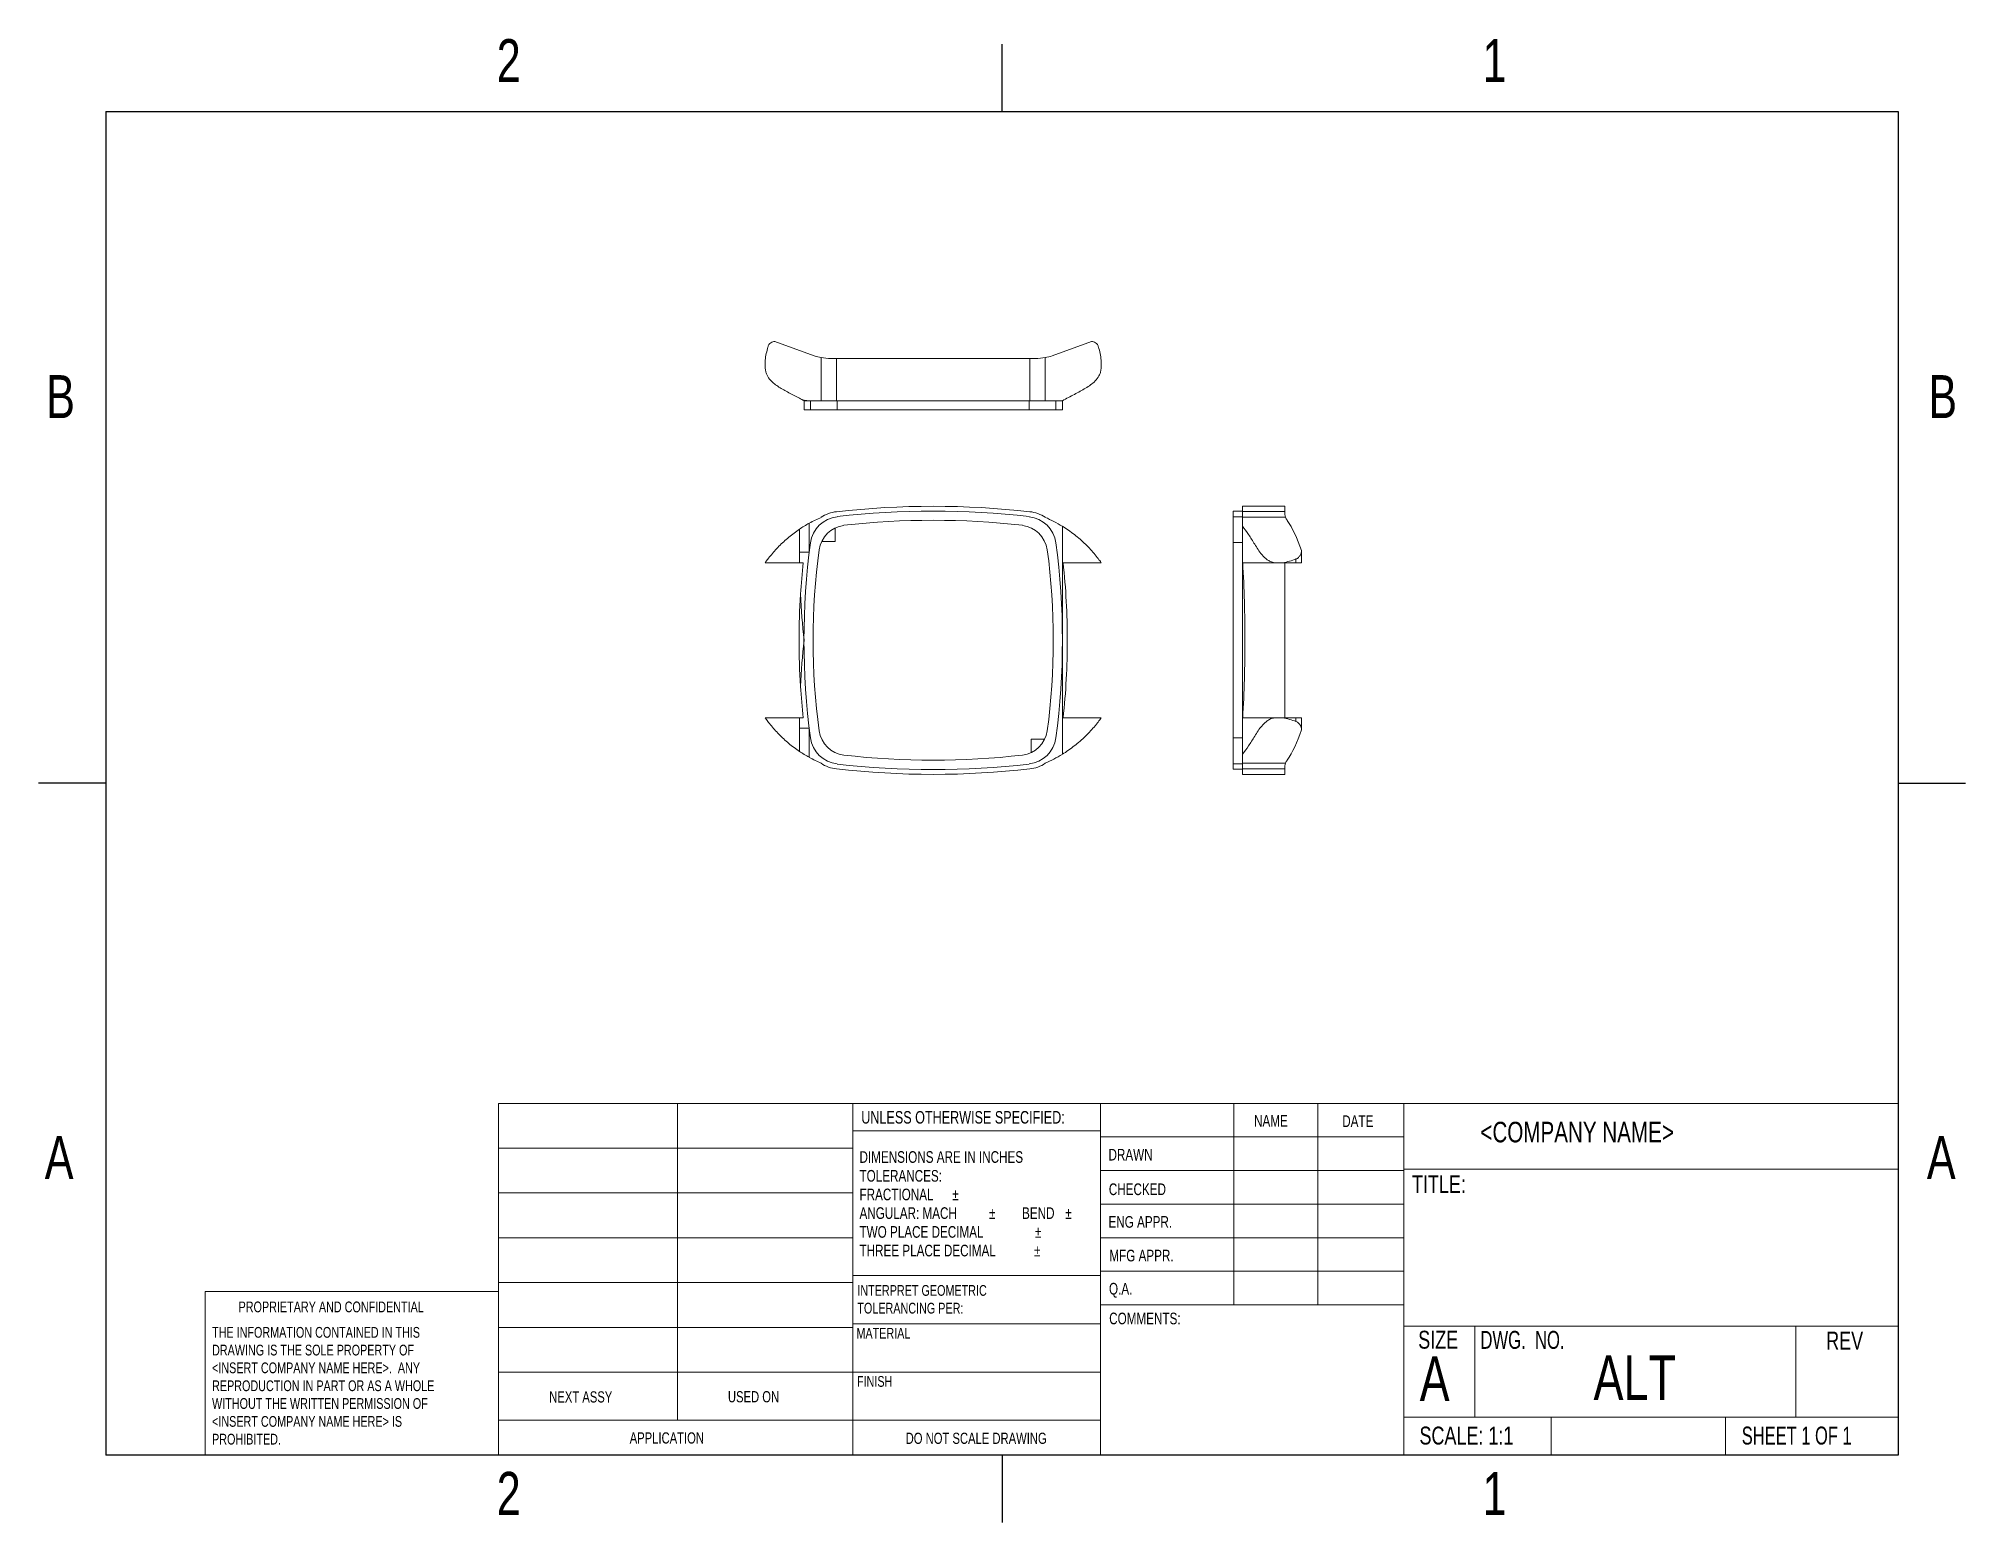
# Model space of a CAD drawing. Header units: inches. Extents: x 0.1 to 10.9, y 0.1 to 8.4.
import ezdxf

# ---------------------------------------------------------------- set-up
doc = ezdxf.new("R2010")
doc.units = ezdxf.units.IN
doc.header["$MEASUREMENT"] = 0
doc.styles.add('SLDTEXTSTYLE0', font='TXT', dxfattribs={"width": 0.75})
doc.styles.add('SLDTEXTSTYLE1', font='TXT', dxfattribs={"width": 0.694444})
doc.styles.add('SLDTEXTSTYLE2', font='TXT', dxfattribs={"width": 0.6875})

# ---------------------------------------------------------------- blocks, each defined once
blk = doc.blocks.new('SW_NOTE_0')
at = {"color": 0, "linetype": 'Continuous', "lineweight": 0, "char_height": 0.06, "attachment_point": 1, "style": 'SLDTEXTSTYLE0'}
for s, insert in [('INTERPRET GEOMETRIC', (0, 0.077)), ('TOLERANCING PER:', (0, -0.022))]:
    blk.add_mtext(s, dxfattribs=dict(at, insert=insert))
blk = doc.blocks.new('SW_NOTE_1')
at = {"color": 0, "linetype": 'Continuous', "lineweight": 0, "char_height": 0.065, "attachment_point": 1, "style": 'SLDTEXTSTYLE0'}
for s, insert in [('DIMENSIONS ARE IN INCHES', (0, 0.084)), ('TOLERANCES:', (0, -0.021)), ('FRACTIONAL', (0, -0.125)), ('%%p', (0.518, -0.125)), ('ANGULAR: MACH', (0, -0.229)), ('%%p', (0.723, -0.229)), ('BEND', (0.907, -0.229)), ('%%p', (1.148, -0.229)), ('TWO PLACE DECIMAL', (0, -0.334)), ('%%p', (0.979, -0.334)), ('THREE PLACE DECIMAL', (0, -0.438)), ('%%p', (0.974, -0.438))]:
    blk.add_mtext(s, dxfattribs=dict(at, insert=insert))
blk = doc.blocks.new('SW_NOTE_2')
at = {"color": 0, "linetype": 'Continuous', "lineweight": 0, "char_height": 0.06, "attachment_point": 1, "style": 'SLDTEXTSTYLE0'}
for s, insert in [('THE INFORMATION CONTAINED IN THIS', (0, 0.077)), ('DRAWING IS THE SOLE PROPERTY OF', (0, -0.022)), ('<INSERT COMPANY NAME HERE>.  ANY', (0, -0.121)), ('WITHOUT THE WRITTEN PERMISSION OF', (0, -0.32)), ('REPRODUCTION IN PART OR AS A WHOLE', (0, -0.221)), ('<INSERT COMPANY NAME HERE> IS', (0, -0.42)), ('PROHIBITED.', (0, -0.519))]:
    blk.add_mtext(s, dxfattribs=dict(at, insert=insert))

msp = doc.modelspace()

# ---------------------------------------------------------------- linework, layer by layer
at = {"color": 7, "linetype": 'Continuous'}
for p, q in [((5.5, 8), (5.5, 8.375)), ((0.5, 8), (0.5, 0.5)), ((0.5, 8), (10.5, 8)), ((10.5, 8), (10.5, 0.5)), ((0.5, 4.25), (0.125, 4.25)), ((10.5, 4.25), (10.875, 4.25)), ((10.5, 0.5), (0.5, 0.5)), ((5.5, 0.5), (5.5, 0.125))]:
    msp.add_line(p, q, dxfattribs=at)
at = {"color": 7, "linetype": 'Continuous', "lineweight": 15}
for p, q in [((4.233, 6.715), (4.453, 6.635)), ((5.779, 6.635), (5.999, 6.715)), ((4.179, 6.564), (4.179, 6.612)), ((4.491, 6.626), (4.491, 6.385)), ((4.546, 6.621), (4.577, 6.621)), ((4.577, 6.621), (4.577, 6.385)), ((4.577, 6.621), (5.655, 6.621)), ((5.655, 6.385), (5.655, 6.621)), ((5.655, 6.621), (5.686, 6.621)), ((5.741, 6.385), (5.741, 6.626)), ((6.053, 6.612), (6.053, 6.564)), ((4.396, 6.385), (4.396, 6.334)), ((4.425, 6.385), (4.396, 6.385)), ((4.425, 6.385), (4.491, 6.385)), ((4.432, 6.334), (4.432, 6.385)), ((4.577, 6.385), (4.491, 6.385)), ((4.577, 6.385), (5.655, 6.385)), ((4.58, 6.334), (4.58, 6.385)), ((5.652, 6.334), (5.652, 6.385)), ((5.741, 6.385), (5.655, 6.385)), ((5.741, 6.385), (5.837, 6.385)), ((5.8, 6.334), (5.8, 6.385)), ((5.837, 6.334), (5.837, 6.385)), ((4.432, 6.334), (4.396, 6.334)), ((4.58, 6.334), (4.432, 6.334)), ((5.652, 6.334), (4.58, 6.334)), ((5.8, 6.334), (5.652, 6.334)), ((5.837, 6.334), (5.8, 6.334)), ((4.425, 5.702), (4.425, 5.539)), ((6.841, 5.769), (6.789, 5.769)), ((6.789, 5.738), (6.789, 5.769)), ((6.789, 5.738), (6.841, 5.738)), ((6.789, 5.593), (6.789, 5.738)), ((7.077, 5.796), (6.841, 5.796)), ((6.841, 5.796), (6.841, 5.766)), ((6.841, 5.766), (7.077, 5.766)), ((6.841, 5.735), (6.841, 5.766)), ((6.841, 5.735), (6.841, 5.685)), ((6.841, 5.735), (7.082, 5.735)), ((7.077, 5.796), (7.077, 5.766)), ((7.077, 5.766), (7.077, 5.76)), ((4.37, 5.539), (4.37, 5.668)), ((4.493, 5.599), (4.57, 5.599)), ((4.57, 5.599), (4.57, 5.676)), ((5.837, 5.685), (5.837, 5.048)), ((6.789, 4.504), (6.789, 5.593)), ((6.789, 5.593), (6.841, 5.593)), ((6.841, 5.685), (6.841, 5.048)), ((4.37, 5.539), (4.425, 5.539)), ((7.14, 5.502), (7.14, 5.481)), ((7.171, 5.549), (7.171, 5.481)), ((7.067, 5.481), (7.019, 5.481)), ((7.077, 4.615), (7.077, 5.481)), ((7.14, 5.481), (7.171, 5.481)), ((7.149, 5.481), (7.141, 5.481)), ((7.149, 5.481), (7.171, 5.481)), ((7.149, 5.481), (7.149, 5.481)), ((7.171, 5.481), (7.171, 5.481)), ((5.837, 5.048), (5.837, 4.412)), ((6.841, 5.048), (6.841, 4.412)), ((4.37, 4.557), (4.425, 4.557)), ((4.37, 4.428), (4.37, 4.557)), ((4.425, 4.557), (4.425, 4.395)), ((7.019, 4.615), (7.067, 4.615)), ((7.14, 4.615), (7.14, 4.595)), ((7.171, 4.615), (7.14, 4.615)), ((7.171, 4.615), (7.141, 4.615)), ((7.171, 4.615), (7.171, 4.548)), ((7.171, 4.615), (7.171, 4.615)), ((5.739, 4.497), (5.662, 4.497)), ((5.662, 4.497), (5.662, 4.421)), ((6.789, 4.504), (6.841, 4.504)), ((6.789, 4.358), (6.789, 4.504)), ((6.841, 4.412), (6.841, 4.362)), ((6.789, 4.358), (6.841, 4.358)), ((6.789, 4.328), (6.789, 4.358)), ((6.789, 4.328), (6.841, 4.328)), ((7.082, 4.362), (6.841, 4.362)), ((6.841, 4.331), (6.841, 4.362)), ((7.077, 4.331), (6.841, 4.331)), ((6.841, 4.3), (6.841, 4.331)), ((6.841, 4.3), (7.077, 4.3)), ((7.077, 4.337), (7.077, 4.331)), ((7.077, 4.3), (7.077, 4.331))]:
    msp.add_line(p, q, dxfattribs=at)
at = {"color": 7, "linetype": 'Continuous', "lineweight": 0}
for p, q in [((2.691, 0.5), (2.691, 2.464)), ((2.691, 2.464), (10.5, 2.464)), ((3.689, 2.464), (3.689, 0.696)), ((4.668, 0.5), (4.668, 2.464)), ((6.05, 2.464), (6.05, 0.5)), ((6.794, 2.464), (6.794, 1.339)), ((7.262, 2.464), (7.262, 1.339)), ((7.741, 2.464), (7.741, 0.5)), ((10.5, 2.464), (10.5, 0.5)), ((6.05, 2.31), (4.668, 2.31)), ((6.05, 2.277), (7.741, 2.277)), ((2.691, 2.214), (4.668, 2.214)), ((6.05, 2.089), (7.741, 2.089)), ((7.741, 2.097), (10.5, 2.097)), ((2.691, 1.964), (4.668, 1.964)), ((6.05, 1.902), (7.741, 1.902)), ((2.691, 1.714), (4.668, 1.714)), ((7.741, 1.714), (6.05, 1.714)), ((7.741, 1.527), (6.05, 1.527)), ((2.691, 1.414), (1.054, 1.414)), ((1.054, 0.5), (1.054, 1.414)), ((2.691, 1.464), (4.668, 1.464)), ((4.668, 1.504), (6.05, 1.504)), ((7.741, 1.339), (6.05, 1.339)), ((2.691, 1.214), (4.668, 1.214)), ((4.668, 1.234), (6.05, 1.234)), ((7.741, 1.22), (10.5, 1.22)), ((8.137, 1.22), (8.137, 0.713)), ((9.928, 1.22), (9.928, 0.713)), ((2.691, 0.964), (4.668, 0.964)), ((4.668, 0.964), (6.05, 0.964)), ((2.691, 0.696), (6.05, 0.696)), ((7.741, 0.713), (10.5, 0.713)), ((8.564, 0.713), (8.564, 0.5)), ((9.536, 0.713), (9.536, 0.5)), ((10.5, 0.5), (1.054, 0.5))]:
    msp.add_line(p, q, dxfattribs=at)
at = {"color": 7, "linetype": 'Continuous', "lineweight": 15}
for centre, radius, start, end in [((4.789, 5.048), 0.748, 113.4521, 119.1073), ((4.599, 5.57), 0.169, 96.4906, 172.422), ((4.599, 5.57), 0.197, 96.4906, 123.3941), ((5.116, 1.029), 4.767, 83.5094, 96.4906), ((5.116, 1.029), 4.74, 83.5094, 96.4906), ((5.116, 1.314), 4.404, 83.5094, 96.4906), ((5.633, 5.57), 0.169, 7.578, 83.5094), ((5.633, 5.57), 0.197, 56.6059, 83.5094), ((5.443, 5.048), 0.748, 58.2872, 66.5479), ((8.522, 5.048), 4.127, 172.422, 187.578), ((4.636, 5.533), 0.157, 96.4906, 172.422), ((5.596, 5.533), 0.157, 7.578, 83.5094), ((1.71, 5.048), 4.127, 352.422, 7.578), ((8.281, 5.048), 3.835, 172.422, 187.578), ((1.951, 5.048), 3.835, 352.422, 7.578), ((4.636, 4.563), 0.157, 187.578, 263.5094), ((5.596, 4.563), 0.157, 276.4906, 352.422), ((4.599, 4.526), 0.169, 187.578, 263.5094), ((5.633, 4.526), 0.169, 276.4906, 352.422), ((5.443, 5.048), 0.748, 293.4521, 301.7128), ((4.789, 5.048), 0.748, 240.8927, 246.5479), ((4.599, 4.526), 0.197, 236.6059, 263.5094), ((5.116, 9.067), 4.767, 263.5094, 276.4906), ((5.116, 9.067), 4.74, 263.5094, 276.4906), ((5.116, 8.783), 4.404, 263.5094, 276.4906), ((5.633, 4.526), 0.197, 276.4906, 303.3941)]:
    msp.add_arc(centre, radius, start, end, dxfattribs=at)
for start_param, end_param in [(5.445322, 5.818003), (3.606775, 3.979456)]:
    msp.add_ellipse((6.968, 5.048), major_axis=(0, 0.748), ratio=0.364441, start_param=start_param, end_param=end_param, dxfattribs=at)
for points, knots in [([(4.179, 6.612), (4.18, 6.624), (4.182, 6.637), (4.188, 6.661), (4.191, 6.673), (4.194, 6.684)], [0, 0, 0, 0, 0.5, 0.5, 1, 1, 1, 1]), ([(4.194, 6.684), (4.195, 6.69), (4.197, 6.695), (4.203, 6.703), (4.206, 6.706), (4.213, 6.711), (4.217, 6.713), (4.225, 6.715), (4.229, 6.716), (4.233, 6.715)], [0, 0, 0, 0, 0.25, 0.25, 0.5, 0.5, 0.75, 0.75, 1, 1, 1, 1]), ([(5.999, 6.715), (6.003, 6.716), (6.007, 6.715), (6.015, 6.713), (6.019, 6.711), (6.026, 6.706), (6.029, 6.703), (6.035, 6.695), (6.037, 6.69), (6.038, 6.684)], [0, 0, 0, 0, 0.25, 0.25, 0.5, 0.5, 0.75, 0.75, 1, 1, 1, 1]), ([(6.038, 6.684), (6.042, 6.673), (6.045, 6.661), (6.05, 6.637), (6.052, 6.624), (6.053, 6.612)], [0, 0, 0, 0, 0.5, 0.5, 1, 1, 1, 1]), ([(4.37, 6.399), (4.35, 6.409), (4.33, 6.42), (4.291, 6.44), (4.273, 6.45), (4.247, 6.467), (4.239, 6.473), (4.223, 6.485), (4.215, 6.492), (4.201, 6.508), (4.195, 6.517), (4.187, 6.533), (4.185, 6.538), (4.181, 6.551), (4.18, 6.557), (4.179, 6.564)], [0, 0, 0, 0, 0.25, 0.25, 0.5, 0.5, 0.625, 0.625, 0.75, 0.75, 0.875, 0.875, 0.9375, 0.9375, 1, 1, 1, 1]), ([(6.053, 6.564), (6.052, 6.556), (6.051, 6.549), (6.047, 6.536), (6.044, 6.53), (6.035, 6.513), (6.028, 6.504), (6.012, 6.487), (6.003, 6.48), (5.985, 6.467), (5.976, 6.461), (5.946, 6.443), (5.926, 6.432), (5.882, 6.409), (5.86, 6.398), (5.837, 6.385)], [0, 0, 0, 0, 0.0625, 0.0625, 0.125, 0.125, 0.25, 0.25, 0.375, 0.375, 0.5, 0.5, 0.75, 0.75, 1, 1, 1, 1]), ([(4.37, 6.399), (4.378, 6.394), (4.387, 6.391), (4.406, 6.386), (4.415, 6.385), (4.425, 6.385)], [0, 0, 0, 0, 0.5, 0.5, 1, 1, 1, 1]), ([(4.37, 5.668), (4.378, 5.674), (4.387, 5.68), (4.406, 5.691), (4.415, 5.696), (4.425, 5.702)], [0, 0, 0, 0, 0.5, 0.5, 1, 1, 1, 1]), ([(4.37, 5.668), (4.35, 5.654), (4.33, 5.639), (4.291, 5.607), (4.273, 5.59), (4.247, 5.564), (4.239, 5.555), (4.223, 5.537), (4.215, 5.528), (4.201, 5.511), (4.195, 5.503), (4.187, 5.493), (4.185, 5.49), (4.181, 5.485), (4.18, 5.483), (4.179, 5.481)], [0, 0, 0, 0, 0.25, 0.25, 0.5, 0.5, 0.625, 0.625, 0.75, 0.75, 0.875, 0.875, 0.9375, 0.9375, 1, 1, 1, 1]), ([(6.053, 5.481), (6.052, 5.483), (6.051, 5.485), (6.047, 5.491), (6.044, 5.494), (6.035, 5.506), (6.028, 5.515), (6.012, 5.535), (6.003, 5.545), (5.985, 5.564), (5.976, 5.574), (5.946, 5.603), (5.926, 5.621), (5.882, 5.655), (5.86, 5.67), (5.837, 5.685)], [0, 0, 0, 0, 0.0625, 0.0625, 0.125, 0.125, 0.25, 0.25, 0.375, 0.375, 0.5, 0.5, 0.75, 0.75, 1, 1, 1, 1]), ([(7.019, 5.481), (7.012, 5.483), (7.005, 5.485), (6.991, 5.491), (6.985, 5.494), (6.968, 5.506), (6.959, 5.515), (6.942, 5.535), (6.935, 5.545), (6.922, 5.564), (6.916, 5.574), (6.898, 5.603), (6.887, 5.621), (6.865, 5.655), (6.853, 5.67), (6.841, 5.685)], [0, 0, 0, 0, 0.0625, 0.0625, 0.125, 0.125, 0.25, 0.25, 0.375, 0.375, 0.5, 0.5, 0.75, 0.75, 1, 1, 1, 1]), ([(7.14, 5.502), (7.128, 5.497), (7.116, 5.493), (7.092, 5.486), (7.08, 5.483), (7.067, 5.481)], [0, 0, 0, 0, 0.5, 0.5, 1, 1, 1, 1]), ([(7.171, 5.549), (7.171, 5.544), (7.17, 5.54), (7.168, 5.531), (7.166, 5.526), (7.161, 5.518), (7.158, 5.514), (7.15, 5.506), (7.146, 5.503), (7.14, 5.502)], [0, 0, 0, 0, 0.25, 0.25, 0.5, 0.5, 0.75, 0.75, 1, 1, 1, 1]), ([(5.841, 4.615), (5.857, 4.759), (5.864, 4.903), (5.864, 5.193), (5.857, 5.338), (5.841, 5.481)], [0, 0, 0, 0, 0.5, 0.5, 1, 1, 1, 1]), ([(6.843, 4.615), (6.851, 4.759), (6.855, 4.903), (6.855, 5.193), (6.851, 5.338), (6.843, 5.481)], [0, 0, 0, 0, 0.5, 0.5, 1, 1, 1, 1]), ([(4.179, 4.615), (4.18, 4.614), (4.181, 4.612), (4.185, 4.607), (4.187, 4.604), (4.195, 4.594), (4.201, 4.585), (4.215, 4.568), (4.223, 4.559), (4.239, 4.541), (4.247, 4.533), (4.273, 4.506), (4.291, 4.489), (4.329, 4.457), (4.35, 4.442), (4.37, 4.428)], [0, 0, 0, 0, 0.0625, 0.0625, 0.125, 0.125, 0.25, 0.25, 0.375, 0.375, 0.5, 0.5, 0.75, 0.75, 1, 1, 1, 1]), ([(5.837, 4.412), (5.86, 4.426), (5.882, 4.442), (5.925, 4.476), (5.946, 4.494), (5.976, 4.523), (5.985, 4.532), (6.003, 4.552), (6.012, 4.562), (6.024, 4.576), (6.027, 4.581), (6.035, 4.59), (6.038, 4.594), (6.044, 4.602), (6.047, 4.606), (6.051, 4.612), (6.052, 4.614), (6.053, 4.615)], [0, 0, 0, 0, 0.25, 0.25, 0.5, 0.5, 0.625, 0.625, 0.75, 0.75, 0.8125, 0.8125, 0.875, 0.875, 0.9375, 0.9375, 1, 1, 1, 1]), ([(6.841, 4.412), (6.853, 4.426), (6.864, 4.442), (6.887, 4.476), (6.898, 4.494), (6.916, 4.523), (6.922, 4.532), (6.935, 4.552), (6.942, 4.562), (6.955, 4.576), (6.959, 4.581), (6.969, 4.59), (6.974, 4.594), (6.985, 4.602), (6.991, 4.606), (7.005, 4.612), (7.012, 4.614), (7.019, 4.615)], [0, 0, 0, 0, 0.25, 0.25, 0.5, 0.5, 0.625, 0.625, 0.75, 0.75, 0.8125, 0.8125, 0.875, 0.875, 0.9375, 0.9375, 1, 1, 1, 1]), ([(7.067, 4.615), (7.08, 4.613), (7.092, 4.61), (7.116, 4.603), (7.128, 4.599), (7.14, 4.595)], [0, 0, 0, 0, 0.5, 0.5, 1, 1, 1, 1]), ([(7.14, 4.595), (7.146, 4.593), (7.15, 4.59), (7.158, 4.583), (7.161, 4.579), (7.166, 4.57), (7.168, 4.566), (7.17, 4.557), (7.171, 4.552), (7.171, 4.548)], [0, 0, 0, 0, 0.25, 0.25, 0.5, 0.5, 0.75, 0.75, 1, 1, 1, 1]), ([(4.425, 4.395), (4.415, 4.4), (4.406, 4.406), (4.387, 4.417), (4.378, 4.423), (4.37, 4.428)], [0, 0, 0, 0, 0.5, 0.5, 1, 1, 1, 1])]:
    msp.add_open_spline(points, degree=3, knots=knots, dxfattribs=at)
for points in [[(4.491, 6.626), (4.478, 6.628), (4.466, 6.631), (4.453, 6.635)], [(4.546, 6.621), (4.526, 6.621), (4.508, 6.623), (4.491, 6.626)], [(5.741, 6.626), (5.724, 6.623), (5.706, 6.621), (5.686, 6.621)], [(5.779, 6.635), (5.767, 6.631), (5.754, 6.628), (5.741, 6.626)], [(4.396, 6.385), (4.387, 6.39), (4.38, 6.393), (4.376, 6.396)], [(7.082, 5.735), (7.079, 5.746), (7.077, 5.754), (7.077, 5.76)], [(7.091, 5.717), (7.087, 5.723), (7.084, 5.729), (7.082, 5.735)], [(4.37, 5.481), (4.37, 5.501), (4.37, 5.52), (4.37, 5.539)], [(4.37, 5.481), (4.255, 5.481), (4.189, 5.481), (4.179, 5.481)], [(4.391, 5.481), (4.384, 5.481), (4.377, 5.481), (4.37, 5.481)], [(4.376, 5.305), (4.38, 5.364), (4.385, 5.423), (4.391, 5.481)], [(6.053, 5.481), (6.042, 5.481), (5.97, 5.481), (5.841, 5.481)], [(7.019, 5.481), (6.939, 5.481), (6.911, 5.481), (6.843, 5.481)], [(7.14, 5.481), (7.112, 5.481), (7.088, 5.481), (7.067, 5.481)], [(7.113, 5.481), (7.105, 5.481), (7.098, 5.481), (7.093, 5.481)], [(4.376, 5.305), (4.365, 5.134), (4.365, 4.963), (4.376, 4.791)], [(4.396, 5.048), (4.387, 5.134), (4.38, 5.22), (4.376, 5.305)], [(4.376, 4.791), (4.38, 4.877), (4.387, 4.963), (4.396, 5.048)], [(4.391, 4.615), (4.385, 4.674), (4.38, 4.732), (4.376, 4.791)], [(4.37, 4.615), (4.255, 4.615), (4.189, 4.615), (4.179, 4.615)], [(4.37, 4.557), (4.37, 4.577), (4.37, 4.596), (4.37, 4.615)], [(4.37, 4.615), (4.377, 4.615), (4.384, 4.615), (4.391, 4.615)], [(6.053, 4.615), (6.042, 4.615), (5.97, 4.615), (5.841, 4.615)], [(7.019, 4.615), (6.939, 4.615), (6.911, 4.615), (6.843, 4.615)], [(7.14, 4.615), (7.112, 4.615), (7.088, 4.615), (7.067, 4.615)], [(7.077, 4.337), (7.077, 4.342), (7.079, 4.351), (7.082, 4.362)], [(7.082, 4.362), (7.084, 4.368), (7.087, 4.374), (7.091, 4.38)]]:
    msp.add_open_spline(points, degree=3, dxfattribs=at)

# ---------------------------------------------------------------- block references
at = {"color": 7, "linetype": 'Continuous', "lineweight": 0}
for name, p in [('SW_NOTE_1', (4.705, 2.113)), ('SW_NOTE_0', (4.693, 1.373)), ('SW_NOTE_2', (1.093, 1.139))]:
    msp.add_blockref(name, p, dxfattribs=at)

# ---------------------------------------------------------------- texts
for s, insert, char_height, attachment_point, style in [('2', (2.748, 8.403), 0.24, 2, 'SLDTEXTSTYLE0'), ('1', (8.248, 8.403), 0.24, 2, 'SLDTEXTSTYLE0'), ('B', (0.248, 6.528), 0.24, 2, 'SLDTEXTSTYLE0'), ('B', (10.748, 6.528), 0.24, 2, 'SLDTEXTSTYLE0'), ('UNLESS OTHERWISE SPECIFIED:', (4.715, 2.421), 0.07, 1, 'SLDTEXTSTYLE0'), ('NAME', (6.906, 2.399), 0.065, 1, 'SLDTEXTSTYLE0'), ('DATE', (7.398, 2.397), 0.065, 1, 'SLDTEXTSTYLE0'), ('A', (0.24, 2.282), 0.24, 2, 'SLDTEXTSTYLE0'), ('<COMPANY NAME>', (8.169, 2.361), 0.11458, 1, 'SLDTEXTSTYLE0'), ('A', (10.74, 2.282), 0.24, 2, 'SLDTEXTSTYLE0'), ('DRAWN', (6.094, 2.21), 0.065, 1, 'SLDTEXTSTYLE0'), ('TITLE:', (7.787, 2.063), 0.1, 1, 'SLDTEXTSTYLE0'), ('CHECKED', (6.096, 2.017), 0.065, 1, 'SLDTEXTSTYLE0'), ('ENG APPR.', (6.094, 1.835), 0.065, 1, 'SLDTEXTSTYLE0'), ('MFG APPR.', (6.099, 1.647), 0.065, 1, 'SLDTEXTSTYLE0'), ('Q.A.', (6.097, 1.462), 0.065, 1, 'SLDTEXTSTYLE0'), ('PROPRIETARY AND CONFIDENTIAL', (1.241, 1.358), 0.06, 1, 'SLDTEXTSTYLE0'), ('COMMENTS:', (6.098, 1.296), 0.065, 1, 'SLDTEXTSTYLE0'), ('MATERIAL', (4.688, 1.211), 0.06, 1, 'SLDTEXTSTYLE0'), ('SIZE', (7.822, 1.195), 0.1, 1, 'SLDTEXTSTYLE0'), ('DWG.  NO.', (8.169, 1.194), 0.1, 1, 'SLDTEXTSTYLE1'), ('REV', (10.098, 1.19), 0.1, 1, 'SLDTEXTSTYLE0'), ('A', (7.83, 1.052), 0.25, 1, 'SLDTEXTSTYLE0'), ('ALT', (9.03, 1.058), 0.25, 2, 'SLDTEXTSTYLE0'), ('FINISH', (4.691, 0.942), 0.06, 1, 'SLDTEXTSTYLE0'), ('NEXT ASSY', (2.974, 0.857), 0.0625, 1, 'SLDTEXTSTYLE0'), ('USED ON', (3.971, 0.858), 0.0625, 1, 'SLDTEXTSTYLE0'), ('SCALE: 1:1', (7.829, 0.66), 0.1, 1, 'SLDTEXTSTYLE0'), ('SHEET 1 OF 1', (9.627, 0.66), 0.1, 1, 'SLDTEXTSTYLE2'), ('APPLICATION', (3.423, 0.628), 0.0625, 1, 'SLDTEXTSTYLE0'), ('DO NOT SCALE DRAWING', (5.356, 0.626), 0.0625, 2, 'SLDTEXTSTYLE0'), ('2', (2.748, 0.407), 0.24, 2, 'SLDTEXTSTYLE0'), ('1', (8.248, 0.407), 0.24, 2, 'SLDTEXTSTYLE0')]:
    msp.add_mtext(s, dxfattribs=dict(at, insert=insert, char_height=char_height, attachment_point=attachment_point, style=style))

doc.saveas('drawing.dxf')
